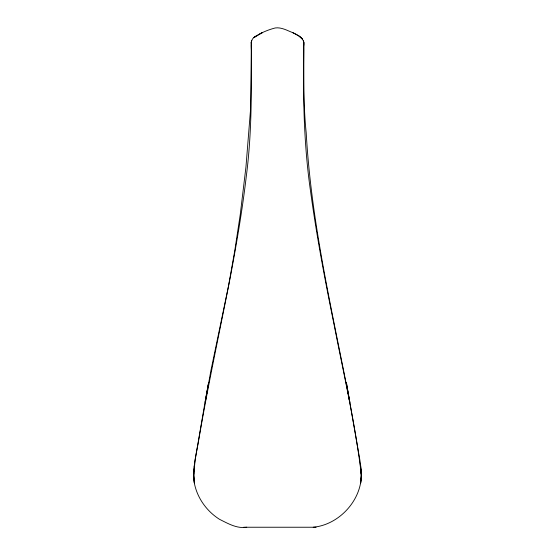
<?xml version="1.0" encoding="UTF-8"?>
<svg xmlns="http://www.w3.org/2000/svg" width="555" height="555" viewBox="0 0 555 555"><rect width="100%" height="100%" fill="white"/><g stroke="black" fill="none" stroke-linecap="round" stroke-linejoin="round"><path stroke-width="0.83" d="M243.7 527.236L313.249 527.236C338.855 524.843 361.416 500.617 361.333 474.705L359.897 460.171L346.334 382.353L349.823 402.382C332.729 312.978 311.279 223.97 306.207 132.749C303.141 104.097 304.029 75.279 303.758 46.523C305.645 39.197 298.521 35.118 292.86 32.703C287.212 30.539 281.475 27.077 275.211 27.965C268.391 29.734 261.731 32.474 255.744 36.221C250.152 38.767 251.033 45.184 251.235 50.158C251.602 92.234 251.72 134.463 246.302 176.275C242.417 209.457 236.77 242.403 230.658 275.238C219.835 331.03 207.681 386.551 198.274 442.606C195.825 455.933 192.446 469.468 194.34 483.1C197.205 497.981 206.765 511.287 219.537 519.327C227.987 523.504 236.86 528.832 246.711 527.236M193.757 473.353L193.667 475.253L195.103 460.171L205.995 396.645L208.666 382.353L205.177 402.382L210.845 370.879L228.445 286.325L234.751 250.832L240.225 214.757L245.962 166.868L250.444 110.833L251.602 40.529M194.271 466.776L194.368 465.388M303.758 42.014L303.647 43.561L303.398 40.529M193.667 474.705L194.361 465.832M255.758 36.228L253.912 37.636L262.217 32.703L260.017 33.73M313.249 527.236L316.093 527.215M292.86 32.703L299.249 36.235L302.524 39.1L299.263 36.228M361.333 474.705C355.394 424.221 343.767 374.438 334.068 324.557C325.105 280.677 316.725 236.645 310.689 192.259C303.828 145.216 302.981 97.611 303.765 50.158L303.758 42.076M360.639 465.832L361.333 475.253L360.736 467.033M251.242 42.014L251.353 43.491L251.242 42.076M360.632 465.388L360.729 466.776M194.347 482.892L193.667 475.011L194.347 482.892M361.333 475.011L360.66 483.1L361.333 475.011"/></g></svg>
